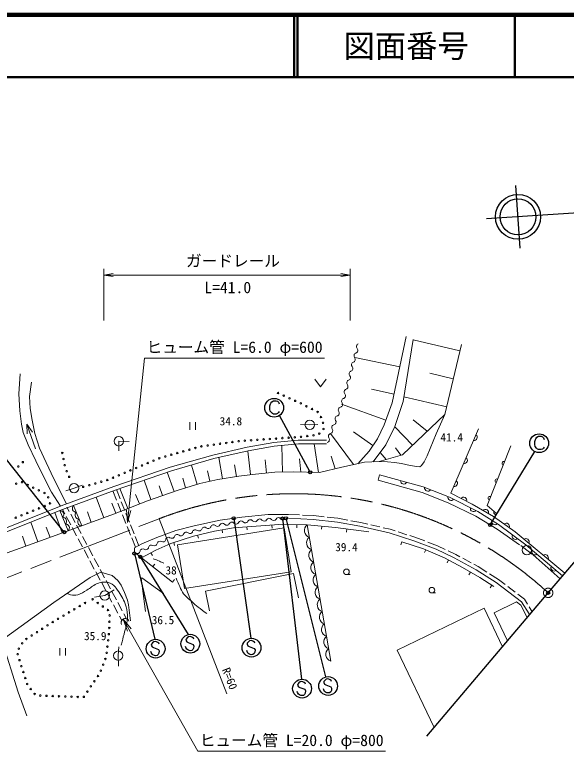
# Model space of a CAD drawing. Units: millimetres, scale not verified. Extents: x 40000 to 680000, y 20000 to 380000.
# Drawn here: x 464108 to 552194, y 262334 to 380000 of the extents above; entities that cross this region are included whole.
import ezdxf
from ezdxf.enums import TextEntityAlignment as Align

# ---------------------------------------------------------------- set-up
doc = ezdxf.new("R2010")
doc.units = ezdxf.units.MM
doc.header["$LTSCALE"] = 1000
doc.header["$PDMODE"] = 32
doc.header["$PDSIZE"] = 500
doc.linetypes.add('CHAIN', pattern=[18.5, 12, -1.5, 3.5, -1.5])
for name, color, linetype, lineweight in [('M-BMK', 2, 'CHAIN', 13), ('M-BMK-OTRS', 5, 'Continuous', 25), ('M-BMK-SRVR', 3, 'Continuous', 25), ('M-STR-HTXT', 7, 'Continuous', 13), ('M-STR-STRC', 7, 'Continuous', 25), ('M-TTL', 2, 'Continuous', 140), ('M-TTL-LINE', 7, 'Continuous', 50), ('M-WORK', 1, 'Continuous', 13)]:
    doc.layers.add(name, color=color, linetype=linetype, lineweight=lineweight)
doc.layers.add('M-OTRS', color=6, linetype='Continuous')
doc.layers.add('M-TTL-TXT', color=7, linetype='Continuous')
doc.styles.add('ＭＳ ゴシック', font='')
doc.styles.get('ＭＳ ゴシック').set_extended_font_data('MS Gothic')

# ---------------------------------------------------------------- blocks, each defined once
blk = doc.blocks.new('open_arrow')
at = {"color": 0, "linetype": 'Continuous', "lineweight": -2}
blk.add_lwpolyline([(7.5, 1.25), (0, 0), (7.5, -1.25)], dxfattribs=at)

msp = doc.modelspace()

# ---------------------------------------------------------------- linework, layer by layer
at = {"layer": 'M-BMK'}
msp.add_line((454078, 286644), (487160, 299480), dxfattribs=at)
msp.add_circle((549307, 287639), 750, dxfattribs=at)
msp.add_arc((508691, 243476), 60000, 47.39552, 111.02945, dxfattribs=at)
at = {"layer": 'M-BMK-OTRS'}
for p, q in [((549307, 287639), (568702, 310527)), ((529913, 264751), (549307, 287639))]:
    msp.add_line(p, q, dxfattribs=at)
at = {"layer": 'M-BMK-SRVR'}
for p, q in [((544807, 342699), (544162, 352733)), ((557386, 348546), (539467, 347393))]:
    msp.add_line(p, q, dxfattribs=at)
for radius in [3591, 2873]:
    msp.add_circle((544484, 347716), radius, dxfattribs=at)
at = {"layer": 'M-OTRS'}
msp.add_point((549307, 287639), dxfattribs=at)
at = {"layer": 'M-STR-HTXT'}
for p, q in [((478326, 331166), (478326, 339409)), ((517697, 331166), (517697, 339409)), ((478326, 338409), (517697, 338409)), ((487160, 299480), (498004, 271532))]:
    msp.add_line(p, q, dxfattribs=at)
for points in [[(482097, 298864), (484841, 325145), (513591, 325145)], [(481413, 283447), (493340, 262334), (523340, 262334)]]:
    msp.add_lwpolyline(points, dxfattribs=at)
at = {"layer": 'M-STR-STRC'}
for p, q in [((504854, 317503), (504931, 317830)), ((504931, 317830), (505012, 317931)), ((505012, 317931), (505184, 318164)), ((505184, 318164), (505417, 318323)), ((505417, 318323), (505836, 318326)), ((505836, 318326), (506078, 318248)), ((506078, 318248), (506244, 318083)), ((506244, 318083), (506332, 317830)), ((472026, 297332), (456427, 316880)), ((504854, 317007), (504854, 317503)), ((504925, 316690), (504854, 317007)), ((505093, 316437), (504925, 316690)), ((506321, 316592), (506247, 316440)), ((505252, 316275), (505093, 316437)), ((505427, 316190), (505252, 316275)), ((505839, 316190), (505427, 316190)), ((506082, 316268), (505839, 316190)), ((506247, 316440), (506082, 316268)), ((511299, 306903), (506372, 315964)), ((547177, 311830), (547255, 312157)), ((547177, 311334), (547177, 311830)), ((547255, 312157), (547336, 312258)), ((547336, 312258), (547508, 312491)), ((547508, 312491), (547741, 312650)), ((547741, 312650), (548159, 312653)), ((548159, 312653), (548402, 312575)), ((548402, 312575), (548567, 312410)), ((548567, 312410), (548655, 312157)), ((547248, 311017), (547177, 311334)), ((547417, 310764), (547248, 311017)), ((547575, 310602), (547417, 310764)), ((548571, 310767), (548405, 310595)), ((548645, 310919), (548571, 310767)), ((540034, 298495), (547163, 310221)), ((547751, 310517), (547575, 310602)), ((548162, 310517), (547751, 310517)), ((548405, 310595), (548162, 310517)), ((499079, 299555), (501808, 280379)), ((506865, 299522), (509887, 273835)), ((507397, 299550), (513743, 274202)), ((483223, 293920), (486468, 280217)), ((484152, 293400), (491781, 280969)), ((491469, 280246), (491445, 280075)), ((491445, 280075), (491574, 279802)), ((491662, 280454), (491469, 280246)), ((491859, 280593), (491662, 280454)), ((492108, 280643), (491859, 280593)), ((492281, 280619), (492108, 280643)), ((492498, 280510), (492281, 280619)), ((492662, 280398), (492498, 280510)), ((492714, 280231), (492662, 280398)), ((485928, 279454), (485904, 279284)), ((485904, 279284), (486033, 279010)), ((486121, 279662), (485928, 279454)), ((486033, 279010), (486259, 278900)), ((486317, 279801), (486121, 279662)), ((486259, 278900), (487057, 278617)), ((486566, 279852), (486317, 279801)), ((486740, 279827), (486566, 279852)), ((486957, 279718), (486740, 279827)), ((487121, 279607), (486957, 279718)), ((487173, 279439), (487121, 279607)), ((491449, 278913), (491390, 279078)), ((491575, 278647), (491449, 278913)), ((491574, 279802), (491800, 279692)), ((491800, 279692), (492598, 279409)), ((492598, 279409), (492719, 279150)), ((492719, 279150), (492674, 278809)), ((501232, 279612), (501208, 279442)), ((501208, 279442), (501336, 279169)), ((501425, 279820), (501232, 279612)), ((501336, 279169), (501563, 279058)), ((501621, 279960), (501425, 279820)), ((501563, 279058), (502361, 278776)), ((501870, 280010), (501621, 279960)), ((502044, 279986), (501870, 280010)), ((502260, 279877), (502044, 279986)), ((502425, 279765), (502260, 279877)), ((502477, 279598), (502425, 279765)), ((485908, 278122), (485849, 278286)), ((486034, 277855), (485908, 278122)), ((486189, 277745), (486034, 277855)), ((486408, 277632), (486189, 277745)), ((487027, 277794), (486840, 277650)), ((487133, 278017), (487027, 277794)), ((487057, 278617), (487178, 278359)), ((487178, 278359), (487133, 278017)), ((491730, 278536), (491575, 278647)), ((491949, 278424), (491730, 278536)), ((492129, 278398), (491949, 278424)), ((492381, 278441), (492129, 278398)), ((492568, 278585), (492381, 278441)), ((492674, 278809), (492568, 278585)), ((501212, 278280), (501153, 278445)), ((501338, 278013), (501212, 278280)), ((501493, 277903), (501338, 278013)), ((501712, 277790), (501493, 277903)), ((501892, 277765), (501712, 277790)), ((502144, 277808), (501892, 277765)), ((502331, 277952), (502144, 277808)), ((502437, 278176), (502331, 277952)), ((502361, 278776), (502482, 278517)), ((502482, 278517), (502437, 278176)), ((486588, 277607), (486408, 277632)), ((486840, 277650), (486588, 277607)), ((509306, 273069), (509282, 272898)), ((509499, 273277), (509306, 273069)), ((509696, 273416), (509499, 273277)), ((509945, 273466), (509696, 273416)), ((510118, 273442), (509945, 273466)), ((510335, 273333), (510118, 273442)), ((510500, 273221), (510335, 273333)), ((510551, 273054), (510500, 273221)), ((513475, 273491), (513451, 273320)), ((513451, 273320), (513580, 273047)), ((513668, 273699), (513475, 273491)), ((513580, 273047), (513806, 272937)), ((513865, 273838), (513668, 273699)), ((514114, 273888), (513865, 273838)), ((514287, 273864), (514114, 273888)), ((514504, 273755), (514287, 273864)), ((514669, 273643), (514504, 273755)), ((514720, 273476), (514669, 273643)), ((509286, 271736), (509227, 271901)), ((509282, 272898), (509411, 272625)), ((509411, 272625), (509637, 272515)), ((509637, 272515), (510435, 272232)), ((510435, 272232), (510556, 271973)), ((510556, 271973), (510511, 271632)), ((513455, 272158), (513396, 272323)), ((513581, 271892), (513455, 272158)), ((513736, 271781), (513581, 271892)), ((513806, 272937), (514604, 272654)), ((514574, 271831), (514387, 271687)), ((514680, 272054), (514574, 271831)), ((514604, 272654), (514725, 272395)), ((514725, 272395), (514680, 272054)), ((509412, 271470), (509286, 271736)), ((509567, 271359), (509412, 271470)), ((509786, 271247), (509567, 271359)), ((509966, 271221), (509786, 271247)), ((510218, 271264), (509966, 271221)), ((510405, 271408), (510218, 271264)), ((510511, 271632), (510405, 271408)), ((513955, 271669), (513736, 271781)), ((514135, 271644), (513955, 271669)), ((514387, 271687), (514135, 271644))]:
    msp.add_line(p, q, dxfattribs=at)
for centre, radius in [((505547, 317216), 1500), ((505547, 317216), 1500), ((547871, 311543), 1500), ((547871, 311543), 1500), ((511299, 306903), 250), ((499079, 299555), 250), ((506865, 299522), 250), ((507397, 299550), 250), ((540034, 298495), 250), ((472026, 297332), 250), ((483223, 293920), 250), ((484152, 293400), 250), ((486614, 278724), 1500), ((492155, 279516), 1500), ((501918, 278883), 1500), ((514161, 272761), 1500), ((509992, 272339), 1500)]:
    msp.add_circle(centre, radius, dxfattribs=at)
at = {"layer": 'M-TTL'}
msp.add_line((680000, 380000), (40000, 380000), dxfattribs=at)
at = {"layer": 'M-TTL-LINE'}
for p, q in [((508747, 380000), (508747, 370000)), ((509247, 380000), (509247, 370000)), ((543997, 380000), (543997, 370000)), ((40000, 370000), (680000, 370000))]:
    msp.add_line(p, q, dxfattribs=at)
at = {"layer": 'M-WORK'}
for p, q in [((535209, 326322), (527746, 328085)), ((525597, 323727), (518401, 325236)), ((534152, 321844), (530420, 322725)), ((512043, 321765), (512943, 320565)), ((512943, 320565), (513843, 321765)), ((524692, 319409), (521093, 320163)), ((533094, 317366), (526278, 318976)), ((523384, 315205), (516297, 317774)), ((467406, 310667), (466046, 314607)), ((466046, 314607), (466110, 313042)), ((466046, 314607), (466960, 313336)), ((492098, 314904), (492098, 313704)), ((492998, 313704), (492998, 314904)), ((511216, 314503), (509774, 314549)), ((511216, 314503), (512541, 314526)), ((527633, 311209), (524804, 314172)), ((529989, 313458), (527766, 315300)), ((518200, 308124), (514551, 313075)), ((521324, 311198), (518223, 313340)), ((480726, 311851), (480726, 310339)), ((480726, 311851), (482379, 311816)), ((506873, 306936), (506775, 311196)), ((512609, 306866), (511931, 311437)), ((525791, 309625), (524897, 310802)), ((501779, 306529), (501320, 310301)), ((515280, 307464), (514628, 309466)), ((523425, 308955), (522447, 310072)), ((497268, 305872), (496715, 309261)), ((504322, 306787), (504126, 308909)), ((509793, 306946), (509597, 309067)), ((493250, 304970), (492320, 308056)), ((495251, 305458), (494870, 307132)), ((499518, 306239), (499212, 308114)), ((489554, 303835), (488478, 306922)), ((491399, 304413), (490934, 305955)), ((473575, 304384), (474888, 304845)), ((485848, 302544), (484770, 305642)), ((473575, 304384), (472293, 303938)), ((480385, 302446), (479799, 303920)), ((480943, 302668), (480356, 304141)), ((482182, 301111), (480908, 304310)), ((487701, 303189), (487163, 304733)), ((478326, 299628), (477120, 302939)), ((484011, 301839), (483404, 303363)), ((472819, 300639), (472442, 301345)), ((473516, 301620), (474809, 298346)), ((480263, 300347), (479626, 301946)), ((481125, 300588), (480570, 301981)), ((481682, 300809), (481128, 302203)), ((471707, 297216), (470517, 300482)), ((472647, 297559), (471300, 300794)), ((472113, 300262), (471736, 300969)), ((473760, 298874), (473054, 300197)), ((476340, 298904), (475736, 300560)), ((481864, 298729), (481310, 300123)), ((482422, 298951), (481867, 300345)), ((507843, 300172), (509589, 300086)), ((510089, 300061), (511836, 299975)), ((467787, 295794), (466659, 298939)), ((473054, 298497), (472348, 299821)), ((511836, 299975), (513534, 299791)), ((514031, 299737), (515729, 299553)), ((515729, 299553), (517301, 299259)), ((517792, 299167), (519364, 298873)), ((519364, 298873), (520492, 298613)), ((469748, 296502), (469153, 298135)), ((473995, 296733), (473289, 298056)), ((474701, 297109), (473995, 298433)), ((482604, 296871), (482049, 298265)), ((483162, 297093), (482607, 298487)), ((490109, 295327), (507137, 298006)), ((497225, 297710), (497316, 297218)), ((501189, 298196), (501222, 297697)), ((505179, 298466), (505213, 297968)), ((507137, 298006), (508239, 291004)), ((509175, 298538), (509162, 298038)), ((510813, 298497), (514571, 276749)), ((513165, 298291), (513121, 297793)), ((517140, 297855), (517072, 297359)), ((520979, 298501), (522441, 298165)), ((522928, 298053), (524055, 297794)), ((524055, 297794), (524846, 297541)), ((465900, 295117), (465336, 296690)), ((475642, 295344), (474936, 296668)), ((483933, 295155), (483347, 296628)), ((493321, 296843), (493437, 296357)), ((525323, 297389), (526752, 296932)), ((527228, 296780), (528019, 296527)), ((528019, 296527), (529603, 295935)), ((474936, 294968), (474230, 296291)), ((483376, 294933), (482789, 296407)), ((489493, 295689), (489642, 295212)), ((525946, 295773), (525794, 295296)), ((530071, 295759), (531655, 295167)), ((475877, 293203), (475171, 294527)), ((476583, 293580), (475877, 294903)), ((491211, 288325), (490109, 295327)), ((529746, 294529), (529548, 294070)), ((531655, 295167), (532872, 294573)), ((533322, 294354), (534539, 293760)), ((545912, 294464), (544960, 295213)), ((545912, 294464), (546794, 293785)), ((477524, 291815), (476818, 293138)), ((485849, 294053), (486086, 293612)), ((534539, 293760), (535219, 293398)), ((535660, 293162), (536984, 292457)), ((546897, 293698), (551194, 289865)), ((476818, 291438), (476112, 292762)), ((486151, 291834), (486459, 292228)), ((533394, 292895), (533159, 292454)), ((537425, 292222), (538104, 291860)), ((538104, 291860), (539524, 290951)), ((477759, 289674), (477053, 290997)), ((478465, 290050), (477759, 291374)), ((508239, 291004), (491211, 288325)), ((536900, 290971), (536651, 290538)), ((539945, 290681), (541365, 289772)), ((479406, 288285), (478700, 289609)), ((489305, 289373), (489613, 289768)), ((517086, 290549), (517686, 290549)), ((541365, 289772), (542444, 288955)), ((478700, 287909), (477994, 289232)), ((540311, 288884), (540042, 288462)), ((542842, 288654), (544038, 287748)), ((478474, 287204), (476856, 286946)), ((478474, 287204), (479975, 288118)), ((479641, 286144), (478935, 287468)), ((480347, 286520), (479641, 287844)), ((530734, 287620), (531334, 287620)), ((544437, 287446), (545516, 286629)), ((481288, 284756), (480582, 286079)), ((545516, 286629), (546004, 285841)), ((480582, 284379), (479876, 285703)), ((546267, 285415), (546755, 284627)), ((481194, 283232), (480817, 283938)), ((481900, 283608), (481523, 284314)), ((480641, 277608), (480758, 279015)), ((471329, 278808), (471329, 277608)), ((472229, 277608), (472229, 278808)), ((480641, 277608), (480664, 275943))]:
    msp.add_line(p, q, dxfattribs=at)
for points in [[(518917, 308279), (520690, 310279), (522050, 312249), (523129, 314501), (524395, 317995), (526624, 328620)], [(452950, 290472), (468952, 296212), (479893, 300199), (485311, 302357), (490026, 303999), (493685, 305101), (496569, 305758), (499877, 306298), (502574, 306626), (505623, 306907), (508672, 306978), (512800, 306860), (516365, 307728), (519953, 308502), (522322, 308643), (526052, 309698), (532806, 316148), (535439, 327295)], [(527749, 328104), (526154, 318206), (524841, 314243), (523363, 311311), (521347, 308585)], [(471413, 301486), (469959, 303723), (468927, 305825), (467494, 308747), (466243, 311265), (465477, 313235), (465164, 314611), (464929, 316737), (464773, 319458), (464992, 322632)], [(466806, 321287), (466477, 319036), (466587, 317097), (466900, 315205), (467322, 313078), (468057, 310733), (469120, 308481), (470340, 305870), (472365, 301838)], [(522322, 308643), (523625, 308582), (524782, 308473), (525893, 308285), (527284, 308004), (528332, 307816), (528801, 307785), (529098, 307973), (529520, 308551), (529989, 309521), (531428, 313023), (532806, 316148)], [(551973, 290784), (544028, 297376), (540580, 299862), (537156, 301832), (533755, 303568), (538164, 313829)], [(384016, 277033), (413423, 281276), (444033, 290543), (471521, 301529), (479951, 304614), (488943, 307717), (495765, 309661), (501245, 310899), (505471, 311680), (509396, 312037), (513926, 312037)], [(384102, 276439), (413553, 280688), (444231, 289976), (471736, 300969), (480152, 304049), (489123, 307145), (495913, 309080), (501366, 310311), (505553, 311085), (509423, 311437), (513926, 311437)], [(543345, 311111), (539545, 301612), (541078, 300338), (540740, 299747)], [(522356, 306504), (522145, 305660), (529197, 303674), (533309, 302001), (537750, 299874), (541143, 297826), (544739, 295308)], [(522356, 306504), (529345, 304557), (533567, 302915), (538094, 300640), (541354, 298553), (545740, 295316), (551599, 290344)], [(484344, 293243), (483242, 294141), (483221, 294850), (484404, 295481), (486828, 296466), (489845, 297623), (492754, 298358), (496897, 299234), (500400, 299750), (504575, 300140), (507843, 300172)], [(507813, 299572), (511788, 299377), (515641, 298959), (519242, 298285), (523896, 297215), (527823, 295960), (531417, 294615), (534267, 293225), (537801, 291342), (541021, 289280), (545065, 286219), (546245, 284311)], [(489305, 289373), (484344, 293243), (486655, 294486), (489024, 295542), (492682, 296691), (496036, 297489), (499062, 298051), (507013, 298591), (510813, 298497), (515363, 298098), (520664, 297371)], [(525946, 295773), (529417, 294671), (532747, 293240), (535609, 291715), (538376, 290121), (540651, 288666)], [(466064, 267984), (464656, 271783), (462029, 280063), (470356, 286114), (476149, 290078), (477879, 290964), (479672, 290411), (480579, 289629), (481111, 288868), (481653, 287711), (482101, 286450), (482299, 285752), (482612, 283174)], [(495241, 284768), (494592, 287911), (508649, 290710), (509431, 286863)], [(484991, 284674), (484287, 289998), (484412, 290015), (487871, 287538)], [(542801, 279960), (540700, 284449), (544250, 286201), (544953, 285669), (545964, 283693)], [(531099, 266151), (525194, 278499), (539074, 285184), (542013, 279030)]]:
    msp.add_lwpolyline(points, dxfattribs=at)
for centre, radius in [((506163, 319558), 125), ((507074, 319145), 125), ((507985, 318732), 125), ((508896, 318320), 125), ((509806, 317906), 125), ((510698, 317454), 125), ((511590, 317002), 125), ((512482, 316551), 125), ((513020, 315723), 125), ((511216, 314503), 750), ((513344, 314801), 125), ((512739, 313080), 125), ((513419, 313814), 125), ((480726, 311851), 750), ((498876, 311734), 125), ((499866, 311870), 125), ((500864, 311940), 125), ((501861, 312010), 125), ((502859, 312081), 125), ((503857, 312151), 125), ((504854, 312221), 125), ((505852, 312291), 125), ((506849, 312362), 125), ((507847, 312432), 125), ((508844, 312502), 125), ((509842, 312573), 125), ((510835, 312688), 125), ((511828, 312803), 125), ((491995, 310516), 125), ((492958, 310787), 125), ((493924, 311041), 125), ((494914, 311180), 125), ((495905, 311318), 125), ((496895, 311457), 125), ((497885, 311596), 125), ((471709, 309997), 125), ((488146, 309429), 125), ((489108, 309701), 125), ((490071, 309972), 125), ((491033, 310244), 125), ((465398, 308523), 125), ((471900, 309015), 125), ((485344, 308370), 125), ((486265, 308760), 125), ((487186, 309150), 125), ((464677, 307831), 125), ((472091, 308034), 125), ((472400, 307089), 125), ((482581, 307201), 125), ((483502, 307591), 125), ((484423, 307981), 125), ((472807, 306176), 125), ((479819, 306032), 125), ((480739, 306422), 125), ((481660, 306812), 125), ((464335, 305071), 125), ((465257, 305324), 125), ((466157, 304888), 125), ((473575, 304384), 750), ((476005, 304843), 125), ((476967, 305115), 125), ((477930, 305386), 125), ((478892, 305658), 125), ((467057, 304452), 125), ((467956, 304016), 125), ((468856, 303579), 125), ((475043, 304571), 125), ((469456, 302892), 125), ((467972, 301133), 125), ((468899, 301507), 125), ((469727, 301930), 125), ((465189, 300011), 125), ((466117, 300385), 125), ((467044, 300759), 125), ((464262, 299637), 125), ((545912, 294464), 750), ((517086, 290999), 450), ((530734, 288070), 450), ((478474, 287204), 750), ((475342, 286037), 125), ((476538, 286610), 125), ((477356, 286035), 125), ((473619, 285022), 125), ((474481, 285529), 125), ((478175, 285460), 125), ((478993, 284886), 125), ((471035, 283498), 125), ((471896, 284006), 125), ((472758, 284514), 125), ((479256, 284032), 125), ((469339, 282439), 125), ((470182, 282977), 125), ((479230, 283032), 125), ((467653, 281363), 125), ((468496, 281901), 125), ((479203, 282033), 125), ((465967, 280287), 125), ((466810, 280825), 125), ((479029, 280042), 125), ((479144, 281035), 125), ((465300, 279573), 125), ((478914, 279048), 125), ((464568, 277841), 125), ((464764, 278729), 125), ((478799, 278055), 125), ((480641, 277608), 750), ((464873, 276889), 125), ((478587, 277086), 125), ((465178, 275936), 125), ((477865, 275220), 125), ((478226, 276153), 125), ((465483, 274984), 125), ((477391, 274347), 125), ((465787, 274031), 125), ((466092, 273079), 125), ((476830, 273520), 125), ((466670, 272272), 125), ((475706, 271865), 125), ((476268, 272692), 125), ((467291, 271488), 125), ((468180, 271235), 125), ((469179, 271198), 125), ((470179, 271161), 125), ((471178, 271124), 125), ((472177, 271087), 125), ((473177, 271050), 125), ((474176, 271013), 125), ((475145, 271038), 125)]:
    msp.add_circle(centre, radius, dxfattribs=at)
for centre, radius, start, end in [((519123, 326979), 452, 108.8584, 221.14835), ((518735, 325530), 452, 108.8584, 221.14835), ((518443, 326385), 452, 288.8584, 41.14835), ((518055, 324936), 452, 288.8584, 41.14835), ((517667, 323487), 452, 288.8584, 41.14835), ((518347, 324081), 452, 108.8584, 221.14835), ((517959, 322632), 452, 108.8584, 221.14835), ((517570, 321183), 452, 108.8584, 221.14835), ((517279, 322038), 452, 288.8584, 41.14835), ((517182, 319734), 452, 108.8584, 221.14835), ((516890, 320589), 452, 288.8584, 41.14835), ((516502, 319140), 452, 288.8584, 41.14835), ((516020, 317746), 452, 283.45119, 35.74114), ((516753, 318273), 452, 103.45119, 215.74114), ((515497, 316340), 452, 283.45119, 35.74114), ((516230, 316868), 452, 103.45119, 215.74114), ((515707, 315462), 452, 103.45119, 215.74114), ((515184, 314056), 452, 103.45119, 215.74114), ((514974, 314934), 452, 283.45119, 35.74114), ((514661, 312650), 452, 103.45119, 215.74114), ((514451, 313528), 452, 283.45119, 35.74114), ((513928, 312122), 452, 283.45119, 35.74114), ((537464, 312485), 512, 259.4265, 54.06573), ((535885, 308810), 512, 259.4265, 54.06573), ((542231, 308326), 300, 68.19859, 248.19859), ((526239, 305539), 512, 177.11661, 331.75585), ((534306, 305135), 512, 259.4265, 54.06573), ((541116, 305541), 300, 68.19859, 248.19859), ((530080, 304392), 512, 171.42988, 326.06911), ((533809, 302919), 512, 165.99671, 320.63594), ((535790, 302403), 512, 345.64313, 140.28236), ((540002, 302755), 300, 68.19859, 248.19859), ((473945, 301159), 630, 132.97327, 270.13188), ((537383, 301123), 512, 165.99671, 320.63594), ((471316, 300168), 626, 313.78862, 91.39772), ((474376, 300068), 630, 132.97327, 270.13188), ((539288, 300476), 512, 342.76674, 137.40597), ((540906, 300481), 300, 140.25198, 320.25198), ((471765, 299090), 626, 313.78862, 91.39772), ((474807, 298977), 630, 132.97327, 270.13188), ((498782, 298491), 452, 41.15736, 153.44731), ((499462, 299085), 452, 221.15736, 333.44731), ((500270, 298681), 452, 41.15736, 153.44731), ((500950, 299276), 452, 221.15736, 333.44731), ((501757, 298872), 452, 41.15736, 153.44731), ((502454, 299446), 452, 217.89219, 330.18213), ((503237, 298997), 452, 37.89219, 150.18213), ((503950, 299552), 452, 217.89219, 330.18213), ((504734, 299103), 452, 37.89219, 150.18213), ((505446, 299658), 452, 217.89219, 330.18213), ((506230, 299209), 452, 37.89219, 150.18213), ((540806, 299037), 512, 160.04945, 314.68868), ((472213, 298011), 626, 313.78862, 91.39772), ((492953, 297284), 452, 48.95773, 161.24767), ((493546, 297965), 452, 228.95773, 341.24767), ((494401, 297675), 452, 48.95773, 161.24767), ((494994, 298356), 452, 228.95773, 341.24767), ((495850, 298066), 452, 48.95773, 161.24767), ((496486, 298704), 452, 221.15736, 333.44731), ((497294, 298300), 452, 41.15736, 153.44731), ((497974, 298894), 452, 221.15736, 333.44731), ((511514, 297600), 1139, 128.03917, 251.57116), ((542602, 298265), 512, 336.88545, 131.52468), ((488667, 296069), 452, 58.16614, 170.45609), ((489202, 296793), 452, 228.95773, 341.24767), ((490057, 296503), 452, 48.95773, 161.24767), ((490650, 297184), 452, 228.95773, 341.24767), ((491505, 296893), 452, 48.95773, 161.24767), ((492098, 297575), 452, 228.95773, 341.24767), ((511856, 295623), 1139, 128.03917, 251.57116), ((544058, 296697), 512, 156.25425, 310.89348), ((486409, 295601), 452, 238.16614, 350.45609), ((487300, 295451), 452, 58.16614, 170.45609), ((487776, 296218), 452, 238.16614, 350.45609), ((545744, 295806), 512, 332.99974, 127.63897), ((483675, 294366), 452, 238.16614, 350.45609), ((484566, 294216), 452, 58.16614, 170.45609), ((485042, 294983), 452, 238.16614, 350.45609), ((485933, 294834), 452, 58.16614, 170.45609), ((512198, 293646), 1139, 128.03917, 251.57116), ((547205, 294220), 512, 152.36207, 307.0013), ((548823, 293252), 512, 332.99974, 127.63897), ((512539, 291669), 1139, 128.03917, 251.57116), ((550255, 291632), 512, 152.36207, 307.0013), ((512881, 289692), 1139, 128.03917, 251.57116), ((513223, 287715), 1139, 128.03917, 251.57116), ((513564, 285738), 1139, 128.03917, 251.57116), ((513906, 283761), 1139, 128.03917, 251.57116), ((481748, 282889), 651, 22.8652, 208.41681), ((514248, 281784), 1139, 128.03917, 251.57116), ((514590, 279806), 1139, 128.03917, 251.57116), ((514931, 277829), 1139, 128.03917, 251.57116)]:
    msp.add_arc(centre, radius, start, end, dxfattribs=at)
for points, knots in [([(486214, 293093), (486695, 292918), (486831, 292873), (487215, 292702), (487487, 292581), (487578, 292538), (487903, 292374)], [0, 0, 0, 0, 1, 1, 1, 2, 2, 2, 2]), ([(489888, 289966), (490101, 289494), (490155, 289375), (490326, 288997), (490551, 288501), (490614, 288190), (490905, 287730), (491309, 287092), (491714, 286871), (492265, 286354), (493194, 285483), (493580, 285231), (494814, 284321)], [0, 0, 0, 0, 1, 1, 1, 2, 2, 2, 3, 3, 3, 4, 4, 4, 4]), ([(472483, 287569), (472694, 287439), (472794, 287402), (473008, 287336), (473440, 287202), (473721, 287267), (474165, 287351), (474788, 287470), (475069, 287757), (475619, 288071), (476245, 288427), (476510, 288779), (477167, 289071), (477610, 289268), (477887, 289358), (478371, 289368), (478890, 289380), (479195, 289267), (479654, 289024), (480097, 288790), (480230, 288488), (480529, 288086), (481120, 287293), (481390, 286788), (481749, 285866), (482010, 285193), (482096, 284774), (482108, 284052), (482120, 283395), (482041, 283026), (481921, 282379), (481822, 281850), (481699, 281570), (481561, 281050), (481380, 280367), (481325, 280150), (481108, 279299)], [0, 0, 0, 0, 1, 1, 1, 2, 2, 2, 3, 3, 3, 4, 4, 4, 5, 5, 5, 6, 6, 6, 7, 7, 7, 8, 8, 8, 9, 9, 9, 10, 10, 10, 11, 11, 11, 12, 12, 12, 12])]:
    msp.add_open_spline(points, degree=3, knots=knots, dxfattribs=at)

# ---------------------------------------------------------------- block references
at = {"layer": 'M-STR-HTXT', "xscale": 200, "yscale": 200}
msp.add_blockref('open_arrow', (478326, 338409), dxfattribs=at)
at = {"layer": 'M-STR-HTXT'}
for p, xscale, yscale, rotation in [((517697, 338409), 200, 200, 180), ((482097, 298864), 267, 267, 84), ((481413, 283447), 267, 267, 299.5)]:
    msp.add_blockref('open_arrow', p, dxfattribs=dict(at, xscale=xscale, yscale=yscale, rotation=rotation))

# ---------------------------------------------------------------- texts
at = {"layer": 'M-STR-HTXT', "style": 'ＭＳ ゴシック'}
for s, p in [('ガードレール', (498957, 340680)), ('ヒューム管 L=6.0 φ=600', (499216, 326895)), ('ヒューム管 L=20.0 φ=800', (508340, 264084))]:
    msp.add_text(s, height=1833, dxfattribs=at).set_placement(p, align=Align.MIDDLE_CENTER)
msp.add_text('L=41.0', height=1833, dxfattribs=at).set_placement((498126, 334966), align=Align.BOTTOM_CENTER)
msp.add_text('R=60', height=1320, rotation=291.205, dxfattribs=at).set_placement((498455, 273947), align=Align.MIDDLE_CENTER)
at = {"layer": 'M-TTL-TXT', "style": 'ＭＳ ゴシック'}
msp.add_text('図面番号', height=3666, dxfattribs=at).set_placement((526622, 375000), align=Align.MIDDLE_CENTER)
at = {"layer": 'M-WORK', "style": 'ＭＳ ゴシック'}
for s, p in [('34.8', (498630, 315059)), ('41.4', (533893, 312482)), ('39.4', (517090, 294952)), ('38', (489081, 291240)), ('36.5', (487788, 283298)), ('35.9', (476968, 280742))]:
    msp.add_text(s, height=1320, dxfattribs=at).set_placement(p, align=Align.MIDDLE_CENTER)

doc.saveas('drawing.dxf')
